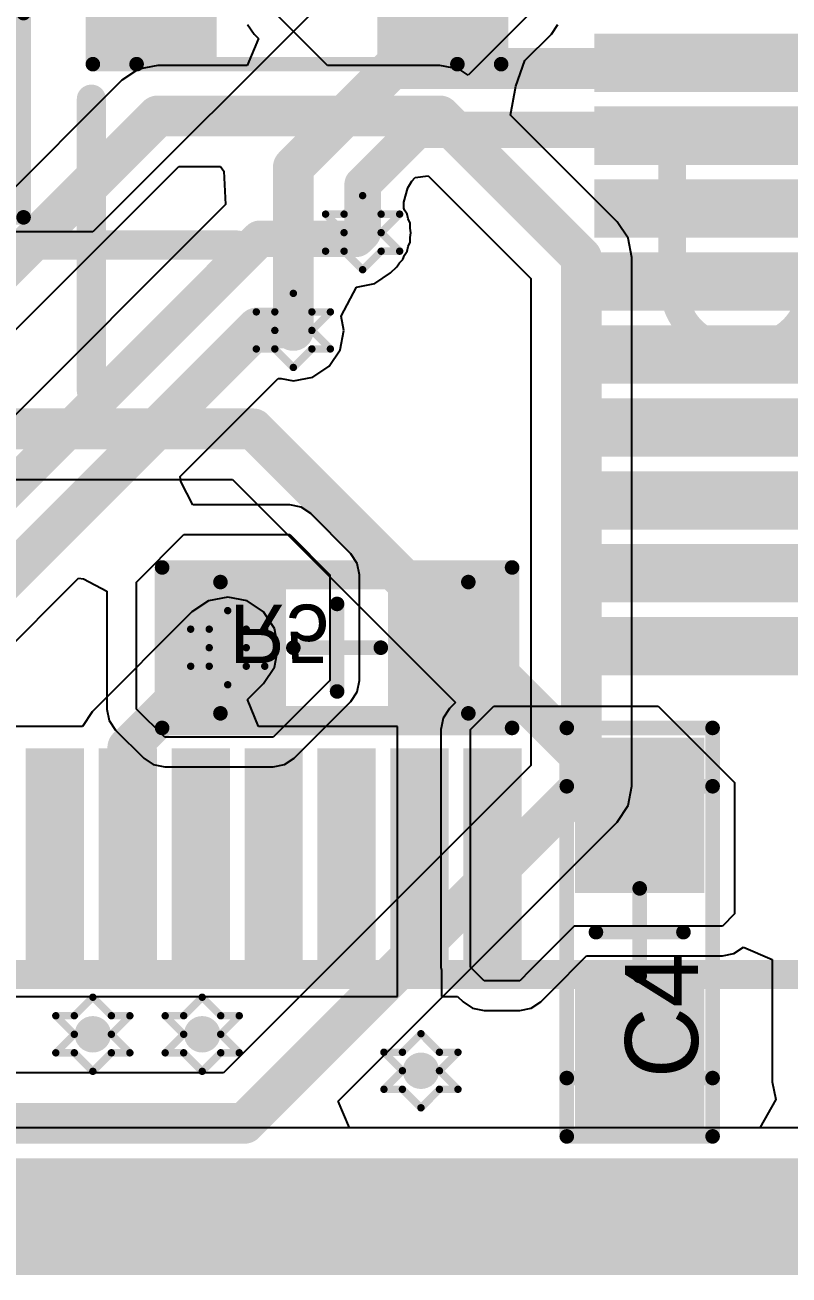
# Model space of a CAD drawing. Header units: millimetres. Extents: x -1.1 to 43.9, y -0.6 to 15.6.
# Drawn here: x 30.03 to 35.27, y -0.4 to 8.17 of the extents above; entities that cross this region are included whole.
import ezdxf

# ---------------------------------------------------------------- set-up
doc = ezdxf.new("R2010")
doc.units = ezdxf.units.MM
for name, color, linetype in [('BottomLayer', 5, 'Continuous'), ('BottomPaste', 16, 'Continuous'), ('BottomSolder', 6, 'Continuous'), ('DrillDrawing', 1, 'Continuous'), ('KeepOutLayer', 6, 'Continuous'), ('Mechanical2', 216, 'Continuous'), ('Mechanical3', 76, 'Continuous'), ('Mechanical4', 56, 'Continuous'), ('Mechanical5', 56, 'Continuous'), ('Mechanical6', 56, 'Continuous'), ('Mechanical7', 56, 'Continuous'), ('TopLayer', 1, 'Continuous'), ('TopPaste', 8, 'Continuous'), ('TopSolder', 216, 'Continuous'), ('ViaHoleLayer', 16, 'Continuous')]:
    doc.layers.add(name, color=color, linetype=linetype)

# ---------------------------------------------------------------- blocks, each defined once
blk = doc.blocks.new('LQFP48_STM_53')
at = {"layer": 'TopLayer'}
for points in [[(3.5, 1.1), (3.5, 1.4), (4.95, 1.4), (4.95, 1.1)], [(3.5, 0.6), (3.5, 0.9), (4.95, 0.9), (4.95, 0.6)], [(3.5, 0.1), (3.5, 0.4), (4.95, 0.4), (4.95, 0.1)], [(3.5, -0.4), (3.5, -0.1), (4.95, -0.1), (4.95, -0.4)], [(3.5, -0.9), (3.5, -0.6), (4.95, -0.6), (4.95, -0.9)], [(3.5, -1.4), (3.5, -1.1), (4.95, -1.1), (4.95, -1.4)], [(3.5, -1.9), (3.5, -1.6), (4.95, -1.6), (4.95, -1.9)], [(3.5, -2.4), (3.5, -2.1), (4.95, -2.1), (4.95, -2.4)], [(3.5, -2.9), (3.5, -2.6), (4.95, -2.6), (4.95, -2.9)], [(-0.4, -3.5), (-0.1, -3.5), (-0.1, -4.95), (-0.4, -4.95)], [(0.1, -3.5), (0.4, -3.5), (0.4, -4.95), (0.1, -4.95)], [(0.6, -3.5), (0.9, -3.5), (0.9, -4.95), (0.6, -4.95)], [(1.1, -3.5), (1.4, -3.5), (1.4, -4.95), (1.1, -4.95)], [(1.6, -3.5), (1.9, -3.5), (1.9, -4.95), (1.6, -4.95)], [(2.1, -3.5), (2.4, -3.5), (2.4, -4.95), (2.1, -4.95)], [(2.6, -3.5), (2.9, -3.5), (2.9, -4.95), (2.6, -4.95)]]:
    blk.add_hatch(color=1, dxfattribs=at).paths.add_polyline_path(points)
at = {"layer": 'TopPaste'}
for points in [[(3.5, 1.1), (3.5, 1.4), (4.95, 1.4), (4.95, 1.1)], [(3.5, 0.6), (3.5, 0.9), (4.95, 0.9), (4.95, 0.6)], [(3.5, 0.1), (3.5, 0.4), (4.95, 0.4), (4.95, 0.1)], [(3.5, -0.4), (3.5, -0.1), (4.95, -0.1), (4.95, -0.4)], [(3.5, -0.9), (3.5, -0.6), (4.95, -0.6), (4.95, -0.9)], [(3.5, -1.4), (3.5, -1.1), (4.95, -1.1), (4.95, -1.4)], [(3.5, -1.9), (3.5, -1.6), (4.95, -1.6), (4.95, -1.9)], [(3.5, -2.4), (3.5, -2.1), (4.95, -2.1), (4.95, -2.4)], [(3.5, -2.9), (3.5, -2.6), (4.95, -2.6), (4.95, -2.9)], [(-0.4, -3.5), (-0.1, -3.5), (-0.1, -4.95), (-0.4, -4.95)], [(0.1, -3.5), (0.4, -3.5), (0.4, -4.95), (0.1, -4.95)], [(0.6, -3.5), (0.9, -3.5), (0.9, -4.95), (0.6, -4.95)], [(1.1, -3.5), (1.4, -3.5), (1.4, -4.95), (1.1, -4.95)], [(1.6, -3.5), (1.9, -3.5), (1.9, -4.95), (1.6, -4.95)], [(2.1, -3.5), (2.4, -3.5), (2.4, -4.95), (2.1, -4.95)], [(2.6, -3.5), (2.9, -3.5), (2.9, -4.95), (2.6, -4.95)]]:
    blk.add_hatch(color=8, dxfattribs=at).paths.add_polyline_path(points)
at = {"layer": 'TopSolder'}
for points in [[(3.45, 1.05), (3.45, 1.45), (5, 1.45), (5, 1.05)], [(3.45, 0.55), (3.45, 0.95), (5, 0.95), (5, 0.55)], [(3.45, 0.05), (3.45, 0.45), (5, 0.45), (5, 0.05)], [(3.45, -0.45), (3.45, -0.05), (5, -0.05), (5, -0.45)], [(3.45, -0.95), (3.45, -0.55), (5, -0.55), (5, -0.95)], [(3.45, -1.45), (3.45, -1.05), (5, -1.05), (5, -1.45)], [(3.45, -1.95), (3.45, -1.55), (5, -1.55), (5, -1.95)], [(3.45, -2.45), (3.45, -2.05), (5, -2.05), (5, -2.45)], [(3.45, -2.95), (3.45, -2.55), (5, -2.55), (5, -2.95)], [(-0.45, -3.45), (-0.05, -3.45), (-0.05, -5), (-0.45, -5)], [(0.05, -3.45), (0.45, -3.45), (0.45, -5), (0.05, -5)], [(0.55, -3.45), (0.95, -3.45), (0.95, -5), (0.55, -5)], [(1.05, -3.45), (1.45, -3.45), (1.45, -5), (1.05, -5)], [(1.55, -3.45), (1.95, -3.45), (1.95, -5), (1.55, -5)], [(2.05, -3.45), (2.45, -3.45), (2.45, -5), (2.05, -5)], [(2.55, -3.45), (2.95, -3.45), (2.95, -5), (2.55, -5)]]:
    blk.add_hatch(color=216, dxfattribs=at).paths.add_polyline_path(points)
at = {"layer": 'Mechanical4', "const_width": 0.2}
for points in [[(0, 0), (0, 1)], [(-1, 0), (1, 0)], [(0, -1), (0, 0)], [(-5, -5), (5, -5)]]:
    blk.add_lwpolyline(points, dxfattribs=at)
at = {"layer": 'Mechanical4', "const_width": 0.1}
for points in [[(-0.05, 1, 1), (0.05, 1, 1)], [(-0.05, 0, 1), (0.05, 0, 1)], [(-0.05, 0, 1), (0.05, 0, 1)], [(0.95, 0, 1), (1.05, 0, 1)], [(-0.05, -1, 1), (0.05, -1, 1)]]:
    blk.add_lwpolyline(points, format="xyb", close=True, dxfattribs=at)
at = {"layer": 'Mechanical6', "const_width": 0.2}
blk.add_lwpolyline([(-5, -5), (5, -5)], dxfattribs=at)
at = {"layer": 'Mechanical6'}
blk.add_text('U2', height=1.524, dxfattribs=at).set_placement((3.7304, -0.7618))
blk = doc.blocks.new('RES_0603_B_70')
at = {"layer": 'BottomLayer'}
for points in [[(-1.1, 0.45), (-0.4, 0.45), (-0.4, -0.45), (-1.1, -0.45)], [(0.4, 0.45), (1.1, 0.45), (1.1, -0.45), (0.4, -0.45)]]:
    blk.add_hatch(color=5, dxfattribs=at).paths.add_polyline_path(points)
at = {"layer": 'BottomPaste'}
for points in [[(-1.1, 0.45), (-0.4, 0.45), (-0.4, -0.45), (-1.1, -0.45)], [(0.4, 0.45), (1.1, 0.45), (1.1, -0.45), (0.4, -0.45)]]:
    blk.add_hatch(color=16, dxfattribs=at).paths.add_polyline_path(points)
at = {"layer": 'BottomSolder'}
for points in [[(-1.15, 0.5), (-0.35, 0.5), (-0.35, -0.5), (-1.15, -0.5)], [(0.35, 0.5), (1.15, 0.5), (1.15, -0.5), (0.35, -0.5)]]:
    blk.add_hatch(color=6, dxfattribs=at).paths.add_polyline_path(points)
at = {"layer": 'Mechanical3', "const_width": 0.1}
for points in [[(-0.8, 0.45), (0.9, 0.45)], [(-0.8, -0.45), (-0.8, 0.45)], [(0.9, -0.45), (0.9, 0.45)], [(-0.8, -0.45), (0.9, -0.45)]]:
    blk.add_lwpolyline(points, dxfattribs=at)
at = {"layer": 'Mechanical3', "const_width": 0.05}
for points in [[(-0.825, 0.45, 1), (-0.775, 0.45, 1)], [(-0.825, 0.45, 1), (-0.775, 0.45, 1)], [(0.875, 0.45, 1), (0.925, 0.45, 1)], [(0.875, 0.45, 1), (0.925, 0.45, 1)], [(-0.825, -0.45, 1), (-0.775, -0.45, 1)], [(-0.825, -0.45, 1), (-0.775, -0.45, 1)], [(0.875, -0.45, 1), (0.925, -0.45, 1)], [(0.875, -0.45, 1), (0.925, -0.45, 1)]]:
    blk.add_lwpolyline(points, format="xyb", close=True, dxfattribs=at)
at = {"layer": 'Mechanical5', "const_width": 0.1}
for points in [[(-1.2, -0.55), (-1.2, 0.55)], [(-1.2, 0.55), (1.2, 0.55)], [(1.2, -0.55), (1.2, 0.55)], [(0, -0.3), (0, 0.3)], [(-0.3, 0), (0.3, 0)], [(-1.2, -0.55), (1.2, -0.55)]]:
    blk.add_lwpolyline(points, dxfattribs=at)
at = {"layer": 'Mechanical5', "const_width": 0.05}
for points in [[(-1.225, 0.55, 1), (-1.175, 0.55, 1)], [(-1.225, 0.55, 1), (-1.175, 0.55, 1)], [(1.175, 0.55, 1), (1.225, 0.55, 1)], [(1.175, 0.55, 1), (1.225, 0.55, 1)], [(-0.025, 0.3, 1), (0.025, 0.3, 1)], [(-0.325, 0, 1), (-0.275, 0, 1)], [(0.275, 0, 1), (0.325, 0, 1)], [(-0.025, -0.3, 1), (0.025, -0.3, 1)], [(-1.225, -0.55, 1), (-1.175, -0.55, 1)], [(-1.225, -0.55, 1), (-1.175, -0.55, 1)], [(1.175, -0.55, 1), (1.225, -0.55, 1)], [(1.175, -0.55, 1), (1.225, -0.55, 1)]]:
    blk.add_lwpolyline(points, format="xyb", close=True, dxfattribs=at)
at = {"layer": 'Mechanical7', "const_width": 0.1}
for points in [[(-1.2, -0.55), (-1.2, 0.55)], [(-1.2, 0.55), (1.2, 0.55)], [(1.2, -0.55), (1.2, 0.55)], [(-1.2, -0.55), (1.2, -0.55)]]:
    blk.add_lwpolyline(points, dxfattribs=at)
at = {"layer": 'Mechanical7', "const_width": 0.05}
for points in [[(-1.225, 0.55, 1), (-1.175, 0.55, 1)], [(-1.225, 0.55, 1), (-1.175, 0.55, 1)], [(1.175, 0.55, 1), (1.225, 0.55, 1)], [(1.175, 0.55, 1), (1.225, 0.55, 1)], [(-1.225, -0.55, 1), (-1.175, -0.55, 1)], [(-1.225, -0.55, 1), (-1.175, -0.55, 1)], [(1.175, -0.55, 1), (1.225, -0.55, 1)], [(1.175, -0.55, 1), (1.225, -0.55, 1)]]:
    blk.add_lwpolyline(points, format="xyb", close=True, dxfattribs=at)
at = {"layer": 'Mechanical7', "text_generation_flag": 2}
blk.add_text('R5', height=0.4, rotation=180, dxfattribs=at).set_placement((-0.7373, 0.2951))
blk = doc.blocks.new('CAP_0805_B_90')
at = {"layer": 'BottomLayer'}
for points in [[(-0.6, 0.65), (-0.6, -0.65), (-1.3, -0.65), (-1.3, 0.65)], [(1.3, 0.65), (1.3, -0.65), (0.6, -0.65), (0.6, 0.65)]]:
    blk.add_hatch(color=5, dxfattribs=at).paths.add_polyline_path(points)
at = {"layer": 'BottomPaste'}
for points in [[(-0.6, 0.65), (-0.6, -0.65), (-1.3, -0.65), (-1.3, 0.65)], [(1.3, 0.65), (1.3, -0.65), (0.6, -0.65), (0.6, 0.65)]]:
    blk.add_hatch(color=16, dxfattribs=at).paths.add_polyline_path(points)
at = {"layer": 'BottomSolder'}
for points in [[(-0.55, 0.7), (-0.55, -0.7), (-1.35, -0.7), (-1.35, 0.7)], [(1.35, 0.7), (1.35, -0.7), (0.55, -0.7), (0.55, 0.7)]]:
    blk.add_hatch(color=6, dxfattribs=at).paths.add_polyline_path(points)
at = {"layer": 'Mechanical3', "const_width": 0.1}
for points in [[(-1.1, 0.7), (-1.1, -0.7)], [(1.1, 0.7), (-1.1, 0.7)], [(1.1, 0.7), (1.1, -0.7)], [(1.1, -0.7), (-1.1, -0.7)]]:
    blk.add_lwpolyline(points, dxfattribs=at)
at = {"layer": 'Mechanical3', "const_width": 0.05}
for points in [[(-1.125, 0.7, 1), (-1.075, 0.7, 1)], [(-1.125, 0.7, 1), (-1.075, 0.7, 1)], [(1.075, 0.7, 1), (1.125, 0.7, 1)], [(1.075, 0.7, 1), (1.125, 0.7, 1)], [(-1.125, -0.7, 1), (-1.075, -0.7, 1)], [(-1.125, -0.7, 1), (-1.075, -0.7, 1)], [(1.075, -0.7, 1), (1.125, -0.7, 1)], [(1.075, -0.7, 1), (1.125, -0.7, 1)]]:
    blk.add_lwpolyline(points, format="xyb", close=True, dxfattribs=at)
at = {"layer": 'Mechanical5', "const_width": 0.1}
for points in [[(1.4, 0.7), (-1.4, 0.7)], [(-1.4, 0.7), (-1.4, -0.7)], [(1.4, 0.7), (1.4, -0.7)], [(0, 0.3), (0, -0.3)], [(0.3, 0), (-0.3, 0)], [(1.4, -0.7), (-1.4, -0.7)]]:
    blk.add_lwpolyline(points, dxfattribs=at)
at = {"layer": 'Mechanical5', "const_width": 0.05}
for points in [[(-1.425, 0.7, 1), (-1.375, 0.7, 1)], [(-1.425, 0.7, 1), (-1.375, 0.7, 1)], [(1.375, 0.7, 1), (1.425, 0.7, 1)], [(1.375, 0.7, 1), (1.425, 0.7, 1)], [(-0.025, 0.3, 1), (0.025, 0.3, 1)], [(-0.325, 0, 1), (-0.275, 0, 1)], [(0.275, 0, 1), (0.325, 0, 1)], [(-0.025, -0.3, 1), (0.025, -0.3, 1)], [(-1.425, -0.7, 1), (-1.375, -0.7, 1)], [(-1.425, -0.7, 1), (-1.375, -0.7, 1)], [(1.375, -0.7, 1), (1.425, -0.7, 1)], [(1.375, -0.7, 1), (1.425, -0.7, 1)]]:
    blk.add_lwpolyline(points, format="xyb", close=True, dxfattribs=at)
at = {"layer": 'Mechanical7', "const_width": 0.1}
for points in [[(1.4, 0.7), (-1.4, 0.7)], [(-1.4, 0.7), (-1.4, -0.7)], [(1.4, 0.7), (1.4, -0.7)], [(1.4, -0.7), (-1.4, -0.7)]]:
    blk.add_lwpolyline(points, dxfattribs=at)
at = {"layer": 'Mechanical7', "const_width": 0.05}
for points in [[(-1.425, 0.7, 1), (-1.375, 0.7, 1)], [(-1.425, 0.7, 1), (-1.375, 0.7, 1)], [(1.375, 0.7, 1), (1.425, 0.7, 1)], [(1.375, 0.7, 1), (1.425, 0.7, 1)], [(-1.425, -0.7, 1), (-1.375, -0.7, 1)], [(-1.425, -0.7, 1), (-1.375, -0.7, 1)], [(1.375, -0.7, 1), (1.425, -0.7, 1)], [(1.375, -0.7, 1), (1.425, -0.7, 1)]]:
    blk.add_lwpolyline(points, format="xyb", close=True, dxfattribs=at)
at = {"layer": 'Mechanical7', "text_generation_flag": 2}
blk.add_text('C7', height=0.7, rotation=180, dxfattribs=at).set_placement((-1.35, 2.575))
blk = doc.blocks.new('CAP_0805_B_91')
at = {"layer": 'BottomLayer'}
for points in [[(-0.6, 0.65), (-0.6, -0.65), (-1.3, -0.65), (-1.3, 0.65)], [(1.3, 0.65), (1.3, -0.65), (0.6, -0.65), (0.6, 0.65)]]:
    blk.add_hatch(color=5, dxfattribs=at).paths.add_polyline_path(points)
at = {"layer": 'BottomPaste'}
for points in [[(-0.6, 0.65), (-0.6, -0.65), (-1.3, -0.65), (-1.3, 0.65)], [(1.3, 0.65), (1.3, -0.65), (0.6, -0.65), (0.6, 0.65)]]:
    blk.add_hatch(color=16, dxfattribs=at).paths.add_polyline_path(points)
at = {"layer": 'BottomSolder'}
for points in [[(-0.55, 0.7), (-0.55, -0.7), (-1.35, -0.7), (-1.35, 0.7)], [(1.35, 0.7), (1.35, -0.7), (0.55, -0.7), (0.55, 0.7)]]:
    blk.add_hatch(color=6, dxfattribs=at).paths.add_polyline_path(points)
at = {"layer": 'Mechanical3', "const_width": 0.1}
for points in [[(-1.1, -0.7), (-1.1, 0.7)], [(-1.1, 0.7), (1.1, 0.7)], [(1.1, -0.7), (1.1, 0.7)], [(-1.1, -0.7), (1.1, -0.7)]]:
    blk.add_lwpolyline(points, dxfattribs=at)
at = {"layer": 'Mechanical3', "const_width": 0.05}
for points in [[(-1.125, 0.7, 1), (-1.075, 0.7, 1)], [(-1.125, 0.7, 1), (-1.075, 0.7, 1)], [(1.075, 0.7, 1), (1.125, 0.7, 1)], [(1.075, 0.7, 1), (1.125, 0.7, 1)], [(-1.125, -0.7, 1), (-1.075, -0.7, 1)], [(-1.125, -0.7, 1), (-1.075, -0.7, 1)], [(1.075, -0.7, 1), (1.125, -0.7, 1)], [(1.075, -0.7, 1), (1.125, -0.7, 1)]]:
    blk.add_lwpolyline(points, format="xyb", close=True, dxfattribs=at)
at = {"layer": 'Mechanical5', "const_width": 0.1}
for points in [[(-1.4, 0.7), (1.4, 0.7)], [(-1.4, -0.7), (-1.4, 0.7)], [(1.4, -0.7), (1.4, 0.7)], [(0, -0.3), (0, 0.3)], [(-0.3, 0), (0.3, 0)], [(-1.4, -0.7), (1.4, -0.7)]]:
    blk.add_lwpolyline(points, dxfattribs=at)
at = {"layer": 'Mechanical5', "const_width": 0.05}
for points in [[(-1.425, 0.7, 1), (-1.375, 0.7, 1)], [(-1.425, 0.7, 1), (-1.375, 0.7, 1)], [(1.375, 0.7, 1), (1.425, 0.7, 1)], [(1.375, 0.7, 1), (1.425, 0.7, 1)], [(-0.025, 0.3, 1), (0.025, 0.3, 1)], [(-0.325, 0, 1), (-0.275, 0, 1)], [(0.275, 0, 1), (0.325, 0, 1)], [(-0.025, -0.3, 1), (0.025, -0.3, 1)], [(-1.425, -0.7, 1), (-1.375, -0.7, 1)], [(-1.425, -0.7, 1), (-1.375, -0.7, 1)], [(1.375, -0.7, 1), (1.425, -0.7, 1)], [(1.375, -0.7, 1), (1.425, -0.7, 1)]]:
    blk.add_lwpolyline(points, format="xyb", close=True, dxfattribs=at)
at = {"layer": 'Mechanical7', "const_width": 0.1}
for points in [[(-1.4, 0.7), (1.4, 0.7)], [(-1.4, -0.7), (-1.4, 0.7)], [(1.4, -0.7), (1.4, 0.7)], [(-1.4, -0.7), (1.4, -0.7)]]:
    blk.add_lwpolyline(points, dxfattribs=at)
at = {"layer": 'Mechanical7', "const_width": 0.05}
for points in [[(-1.425, 0.7, 1), (-1.375, 0.7, 1)], [(-1.425, 0.7, 1), (-1.375, 0.7, 1)], [(1.375, 0.7, 1), (1.425, 0.7, 1)], [(1.375, 0.7, 1), (1.425, 0.7, 1)], [(-1.425, -0.7, 1), (-1.375, -0.7, 1)], [(-1.425, -0.7, 1), (-1.375, -0.7, 1)], [(1.375, -0.7, 1), (1.425, -0.7, 1)], [(1.375, -0.7, 1), (1.425, -0.7, 1)]]:
    blk.add_lwpolyline(points, format="xyb", close=True, dxfattribs=at)
at = {"layer": 'Mechanical7', "text_generation_flag": 2}
blk.add_text('C6', height=0.7, rotation=180, dxfattribs=at).set_placement((-1.25, 0.55))
blk = doc.blocks.new('CAP_0603_93')
at = {"layer": 'TopLayer'}
for points in [[(-0.3175, 0.3937), (-0.3175, -0.3937), (-1.2827, -0.3937), (-1.2827, 0.3937)], [(1.2827, 0.3937), (1.2827, -0.3937), (0.3175, -0.3937), (0.3175, 0.3937)]]:
    blk.add_hatch(color=1, dxfattribs=at).paths.add_polyline_path(points)
at = {"layer": 'TopPaste'}
for points in [[(-0.3175, 0.3937), (-0.3175, -0.3937), (-1.2827, -0.3937), (-1.2827, 0.3937)], [(1.2827, 0.3937), (1.2827, -0.3937), (0.3175, -0.3937), (0.3175, 0.3937)]]:
    blk.add_hatch(color=8, dxfattribs=at).paths.add_polyline_path(points)
at = {"layer": 'TopSolder'}
for points in [[(-0.2675, 0.4437), (-0.2675, -0.4437), (-1.3327, -0.4437), (-1.3327, 0.4437)], [(1.3327, 0.4437), (1.3327, -0.4437), (0.2675, -0.4437), (0.2675, 0.4437)]]:
    blk.add_hatch(color=216, dxfattribs=at).paths.add_polyline_path(points)
at = {"layer": 'Mechanical2', "const_width": 0.1}
for points in [[(-1, 0.5), (-1, -0.5)], [(-1, 0.5), (1, 0.5)], [(1, 0.5), (1, -0.5)], [(-1, -0.5), (1, -0.5)]]:
    blk.add_lwpolyline(points, dxfattribs=at)
at = {"layer": 'Mechanical2', "const_width": 0.05}
for points in [[(-1.025, 0.5, 1), (-0.975, 0.5, 1)], [(-1.025, 0.5, 1), (-0.975, 0.5, 1)], [(0.975, 0.5, 1), (1.025, 0.5, 1)], [(0.975, 0.5, 1), (1.025, 0.5, 1)], [(-1.025, -0.5, 1), (-0.975, -0.5, 1)], [(-1.025, -0.5, 1), (-0.975, -0.5, 1)], [(0.975, -0.5, 1), (1.025, -0.5, 1)], [(0.975, -0.5, 1), (1.025, -0.5, 1)]]:
    blk.add_lwpolyline(points, format="xyb", close=True, dxfattribs=at)
at = {"layer": 'Mechanical4', "const_width": 0.1}
for points in [[(-1.4, 0.5), (1.4, 0.5)], [(-1.4, 0.5), (-1.4, -0.5)], [(1.4, 0.5), (1.4, -0.5)], [(0, 0.3), (0, -0.3)], [(-0.3, 0), (0.3, 0)], [(-1.4, -0.5), (1.4, -0.5)]]:
    blk.add_lwpolyline(points, dxfattribs=at)
at = {"layer": 'Mechanical4', "const_width": 0.05}
for points in [[(-1.425, 0.5, 1), (-1.375, 0.5, 1)], [(-1.425, 0.5, 1), (-1.375, 0.5, 1)], [(1.375, 0.5, 1), (1.425, 0.5, 1)], [(1.375, 0.5, 1), (1.425, 0.5, 1)], [(-0.025, 0.3, 1), (0.025, 0.3, 1)], [(-0.325, 0, 1), (-0.275, 0, 1)], [(0.275, 0, 1), (0.325, 0, 1)], [(-0.025, -0.3, 1), (0.025, -0.3, 1)], [(-1.425, -0.5, 1), (-1.375, -0.5, 1)], [(-1.425, -0.5, 1), (-1.375, -0.5, 1)], [(1.375, -0.5, 1), (1.425, -0.5, 1)], [(1.375, -0.5, 1), (1.425, -0.5, 1)]]:
    blk.add_lwpolyline(points, format="xyb", close=True, dxfattribs=at)
at = {"layer": 'Mechanical6', "const_width": 0.1}
for points in [[(-1.4, 0.5), (1.4, 0.5)], [(-1.4, 0.5), (-1.4, -0.5)], [(1.4, 0.5), (1.4, -0.5)], [(-1.4, -0.5), (1.4, -0.5)]]:
    blk.add_lwpolyline(points, dxfattribs=at)
at = {"layer": 'Mechanical6', "const_width": 0.05}
for points in [[(-1.425, 0.5, 1), (-1.375, 0.5, 1)], [(-1.425, 0.5, 1), (-1.375, 0.5, 1)], [(1.375, 0.5, 1), (1.425, 0.5, 1)], [(1.375, 0.5, 1), (1.425, 0.5, 1)], [(-1.425, -0.5, 1), (-1.375, -0.5, 1)], [(-1.425, -0.5, 1), (-1.375, -0.5, 1)], [(1.375, -0.5, 1), (1.425, -0.5, 1)], [(1.375, -0.5, 1), (1.425, -0.5, 1)]]:
    blk.add_lwpolyline(points, format="xyb", close=True, dxfattribs=at)
at = {"layer": 'Mechanical6'}
blk.add_text('C4', height=0.5, dxfattribs=at).set_placement((-1, -0.4))

msp = doc.modelspace()

# ---------------------------------------------------------------- hatches: boundary and pattern name
at = {"layer": 'BottomLayer'}
h = msp.add_hatch(color=5, dxfattribs=at)
edge = h.paths.add_edge_path()
edge.add_arc((32.35, 6.745), 0.125, 0, 360)
h = msp.add_hatch(color=5, dxfattribs=at)
edge = h.paths.add_edge_path()
edge.add_arc((31.875, 6.075), 0.125, 0, 360)
h = msp.add_hatch(color=5, dxfattribs=at)
edge = h.paths.add_edge_path()
edge.add_arc((31.425, 3.9), 0.125, 0, 360)
h = msp.add_hatch(color=5, dxfattribs=at)
edge = h.paths.add_edge_path()
edge.add_arc((30.5, 1.25), 0.125, 0, 360)
h = msp.add_hatch(color=5, dxfattribs=at)
edge = h.paths.add_edge_path()
edge.add_arc((31.25, 1.25), 0.125, 0, 360)
h = msp.add_hatch(color=5, dxfattribs=at)
edge = h.paths.add_edge_path()
edge.add_arc((32.75, 1), 0.125, 0, 360)
at = {"layer": 'TopLayer'}
h = msp.add_hatch(color=1, dxfattribs=at)
edge = h.paths.add_edge_path()
edge.add_arc((32.35, 6.745), 0.125, 0, 360)
h = msp.add_hatch(color=1, dxfattribs=at)
edge = h.paths.add_edge_path()
edge.add_arc((31.875, 6.075), 0.125, 0, 360)
h = msp.add_hatch(color=1, dxfattribs=at)
edge = h.paths.add_edge_path()
edge.add_arc((31.425, 3.9), 0.125, 0, 360)
h = msp.add_hatch(color=1, dxfattribs=at)
edge = h.paths.add_edge_path()
edge.add_arc((30.5, 1.25), 0.125, 0, 360)
h = msp.add_hatch(color=1, dxfattribs=at)
edge = h.paths.add_edge_path()
edge.add_arc((31.25, 1.25), 0.125, 0, 360)
h = msp.add_hatch(color=1, dxfattribs=at)
edge = h.paths.add_edge_path()
edge.add_arc((32.75, 1), 0.125, 0, 360)
at = {"layer": 'ViaHoleLayer'}
h = msp.add_hatch(color=16, dxfattribs=at)
edge = h.paths.add_edge_path()
edge.add_arc((32.35, 6.745), 0.075, 0, 360)
h = msp.add_hatch(color=16, dxfattribs=at)
edge = h.paths.add_edge_path()
edge.add_arc((31.875, 6.075), 0.075, 0, 360)
h = msp.add_hatch(color=16, dxfattribs=at)
edge = h.paths.add_edge_path()
edge.add_arc((31.425, 3.9), 0.075, 0, 360)
h = msp.add_hatch(color=16, dxfattribs=at)
edge = h.paths.add_edge_path()
edge.add_arc((30.5, 1.25), 0.075, 0, 360)
h = msp.add_hatch(color=16, dxfattribs=at)
edge = h.paths.add_edge_path()
edge.add_arc((31.25, 1.25), 0.075, 0, 360)
h = msp.add_hatch(color=16, dxfattribs=at)
edge = h.paths.add_edge_path()
edge.add_arc((32.75, 1), 0.075, 0, 360)

# ---------------------------------------------------------------- linework, layer by layer
at = {"layer": 'BottomLayer'}
for p, q in [((32.1083, 7.8917), (31.75, 8.25)), ((33.5, 8.25), (33.0742, 7.8242)), ((31.5616, 8.172), (31.6058, 8.1058)), ((33.6442, 8.1058), (33.6884, 8.172)), ((31.6352, 8.0764), (31.5586, 7.8917)), ((31.6058, 8.1058), (31.6352, 8.0764)), ((33.4625, 7.9241), (33.6442, 8.1058)), ((30.945, 7.8917), (30.8123, 7.8653)), ((31.5586, 7.8917), (30.945, 7.8917)), ((32.88, 7.8917), (32.1083, 7.8917)), ((33.0127, 7.8653), (32.88, 7.8917)), ((33.4, 7.75), (33.4625, 7.9241)), ((30.8123, 7.8653), (30.6999, 7.7901)), ((33.0742, 7.8242), (33.0127, 7.8653)), ((30.6999, 7.7901), (29.4386, 6.5288)), ((33.3652, 7.55), (33.4, 7.75)), ((33.4, 7.75), (33.4, 7.75)), ((34.0951, 6.8201), (33.3652, 7.55)), ((29.9288, 6.0386), (31.0886, 7.1983)), ((31.0886, 7.1983), (31.3756, 7.1983)), ((31.3756, 7.1983), (31.3975, 7.1662)), ((31.3975, 7.1662), (31.4095, 6.9373)), ((32.6881, 7.0985), (32.71, 7.1237)), ((32.71, 7.1237), (32.7996, 7.1351)), ((32.7996, 7.1351), (33.5033, 6.4314)), ((32.6325, 6.9535), (32.6607, 7.0518)), ((32.6607, 7.0518), (32.6881, 7.0985)), ((32.6325, 6.9123), (32.6325, 6.9535)), ((31.4095, 6.9373), (27.4536, 2.9814)), ((32.638, 6.8989), (32.6325, 6.9123)), ((32.6561, 6.8718), (32.638, 6.8989)), ((32.6625, 6.8398), (32.6561, 6.8718)), ((32.675, 6.8097), (32.6625, 6.8398)), ((32.675, 6.777), (32.675, 6.8097)), ((32.6814, 6.745), (32.675, 6.777)), ((34.1703, 6.7077), (34.0951, 6.8201)), ((32.675, 6.713), (32.6814, 6.745)), ((32.675, 6.6804), (32.675, 6.713)), ((34.1967, 6.575), (34.1703, 6.7077)), ((32.638, 6.5911), (32.6561, 6.6182)), ((32.6561, 6.6182), (32.6625, 6.6502)), ((32.6625, 6.6502), (32.675, 6.6804)), ((32.5843, 6.5107), (32.6024, 6.5378)), ((32.6024, 6.5378), (32.6255, 6.5609)), ((32.6255, 6.5609), (32.638, 6.5911)), ((34.1967, 2.95), (34.1967, 6.575)), ((32.4348, 6.3969), (32.5423, 6.4687)), ((32.5423, 6.4687), (32.5843, 6.5107)), ((33.5033, 6.4314), (33.5033, 3.0936)), ((32.2024, 6.1717), (32.3076, 6.371)), ((32.3076, 6.371), (32.308, 6.3717)), ((32.308, 6.3717), (32.4348, 6.3969)), ((32.2217, 6.075), (32.2024, 6.1717)), ((32.1953, 5.9423), (32.2217, 6.075)), ((32.1201, 5.8299), (32.1953, 5.9423)), ((32.0077, 5.7547), (32.1201, 5.8299)), ((31.0978, 5.0727), (31.77, 5.745)), ((31.77, 5.745), (31.7914, 5.745)), ((31.7914, 5.745), (31.875, 5.7283)), ((31.875, 5.7283), (32.0077, 5.7547)), ((31.1026, 5.0384), (31.0978, 5.0727)), ((31.1868, 4.8789), (31.1026, 5.0384)), ((31.85, 4.8789), (31.1868, 4.8789)), ((31.928, 4.8634), (31.85, 4.8789)), ((31.9942, 4.8192), (31.928, 4.8634)), ((32.2692, 4.5442), (31.9942, 4.8192)), ((30.8, 4.35), (31.125, 4.675)), ((31.125, 4.675), (31.85, 4.675)), ((31.85, 4.675), (32.125, 4.4)), ((32.3134, 4.478), (32.2692, 4.5442)), ((32.3289, 4.4), (32.3134, 4.478)), ((28.0099, 1.9849), (30.4023, 4.3772)), ((30.4023, 4.3772), (30.4366, 4.3724)), ((30.4366, 4.3724), (30.5961, 4.2882)), ((32.125, 4.4), (32.125, 3.675)), ((32.3289, 3.675), (32.3289, 4.4)), ((30.5961, 4.2882), (30.5961, 3.4798)), ((30.8, 3.4797), (30.8, 4.35)), ((32.125, 3.675), (31.737, 3.287)), ((32.3134, 3.597), (32.3289, 3.675)), ((31.8812, 3.1428), (32.2692, 3.5308)), ((32.2692, 3.5308), (32.3134, 3.597)), ((30.5961, 3.4798), (30.5961, 3.4797)), ((30.5961, 3.4797), (30.6116, 3.4017)), ((30.9928, 3.287), (30.8, 3.4797)), ((30.6116, 3.4017), (30.6558, 3.3356)), ((30.6558, 3.3356), (30.6558, 3.3355)), ((30.6558, 3.3355), (30.8486, 3.1428)), ((31.737, 3.287), (30.9928, 3.287)), ((30.8486, 3.1428), (30.8486, 3.1428)), ((30.8486, 3.1428), (30.9147, 3.0986)), ((30.9147, 3.0986), (30.9928, 3.0831)), ((33.5033, 3.0936), (31.3964, 0.9867)), ((31.737, 3.0831), (31.815, 3.0986)), ((31.815, 3.0986), (31.8812, 3.1428)), ((31.8812, 3.1428), (31.8812, 3.1428)), ((30.9928, 3.0831), (31.737, 3.0831)), ((34.1703, 2.8173), (34.1967, 2.95)), ((34.0951, 2.7049), (34.1703, 2.8173)), ((32.1829, 0.7926), (34.0951, 2.7049)), ((31.3964, 0.9867), (28.2731, 0.9867)), ((32.2594, 0.6079), (32.1829, 0.7926)), ((42.6079, 0.6079), (32.2594, 0.6079))]:
    msp.add_line(p, q, dxfattribs=at)
for points, const_width in [([(29.6837, 6.2837), (30.945, 7.545)], 0.28), ([(30.945, 7.545), (32.88, 7.545)], 0.28), ([(32.88, 7.545), (33.85, 6.575)], 0.28), ([(32.308, 6.703), (32.35, 6.745)], 0.25), ([(27.5908, 2.65), (31.6438, 6.703)], 0.25), ([(31.6438, 6.703), (32.308, 6.703)], 0.25), ([(33.85, 2.95), (33.85, 6.575)], 0.28), ([(27.7648, 2.23), (31.6264, 6.0916)], 0.28), ([(31.6264, 6.0916), (31.8584, 6.0916)], 0.28), ([(31.8584, 6.0916), (31.875, 6.075)], 0.28), ([(31.54, 0.64), (33.85, 2.95)], 0.28), ([(17.36, 0.64), (31.54, 0.64)], 0.28)]:
    msp.add_lwpolyline(points, dxfattribs=dict(at, const_width=const_width))
for points, const_width in [([(30.875, 7.545, 1), (31.015, 7.545, 1)], 0.14), ([(30.875, 7.545, 1), (31.015, 7.545, 1)], 0.14), ([(32.81, 7.545, 1), (32.95, 7.545, 1)], 0.14), ([(32.81, 7.545, 1), (32.95, 7.545, 1)], 0.14), ([(32.2875, 6.745, 1), (32.4125, 6.745, 1)], 0.125), ([(31.5813, 6.703, 1), (31.7063, 6.703, 1)], 0.125), ([(31.5813, 6.703, 1), (31.7063, 6.703, 1)], 0.125), ([(32.2455, 6.703, 1), (32.3705, 6.703, 1)], 0.125), ([(32.2455, 6.703, 1), (32.3705, 6.703, 1)], 0.125), ([(33.78, 6.575, 1), (33.92, 6.575, 1)], 0.14), ([(33.78, 6.575, 1), (33.92, 6.575, 1)], 0.14), ([(31.5564, 6.0916, 1), (31.6964, 6.0916, 1)], 0.14), ([(31.5564, 6.0916, 1), (31.6964, 6.0916, 1)], 0.14), ([(31.7884, 6.0916, 1), (31.9284, 6.0916, 1)], 0.14), ([(31.7884, 6.0916, 1), (31.9284, 6.0916, 1)], 0.14), ([(31.805, 6.075, 1), (31.945, 6.075, 1)], 0.14), ([(33.78, 2.95, 1), (33.92, 2.95, 1)], 0.14), ([(33.78, 2.95, 1), (33.92, 2.95, 1)], 0.14), ([(31.47, 0.64, 1), (31.61, 0.64, 1)], 0.14), ([(31.47, 0.64, 1), (31.61, 0.64, 1)], 0.14)]:
    msp.add_lwpolyline(points, format="xyb", close=True, dxfattribs=dict(at, const_width=const_width))
at = {"layer": 'DrillDrawing'}
for points, const_width in [([(32.223, 6.872), (32.35, 6.999)], 0.0508), ([(32.35, 6.999), (32.477, 6.872)], 0.0508), ([(32.096, 6.872), (32.223, 6.745)], 0.0508), ([(32.096, 6.872), (32.223, 6.872)], 0.0508), ([(32.477, 6.872), (32.604, 6.872)], 0.0508), ([(32.477, 6.745), (32.604, 6.872)], 0.0508), ([(32.096, 6.618), (32.223, 6.745)], 0.0508), ([(32.477, 6.745), (32.604, 6.618)], 0.0508), ([(32.096, 6.618), (32.223, 6.618)], 0.0508), ([(32.223, 6.618), (32.35, 6.491)], 0.0508), ([(32.35, 6.491), (32.477, 6.618)], 0.0508), ([(32.477, 6.618), (32.604, 6.618)], 0.0508), ([(31.748, 6.202), (31.875, 6.329)], 0.0508), ([(31.875, 6.329), (32.002, 6.202)], 0.0508), ([(31.621, 6.202), (31.748, 6.075)], 0.0508), ([(31.621, 6.202), (31.748, 6.202)], 0.0508), ([(32.002, 6.202), (32.129, 6.202)], 0.0508), ([(32.002, 6.075), (32.129, 6.202)], 0.0508), ([(31.621, 5.948), (31.748, 6.075)], 0.0508), ([(32.002, 6.075), (32.129, 5.948)], 0.0508), ([(31.621, 5.948), (31.748, 5.948)], 0.0508), ([(31.748, 5.948), (31.875, 5.821)], 0.0508), ([(31.875, 5.821), (32.002, 5.948)], 0.0508), ([(32.002, 5.948), (32.129, 5.948)], 0.0508), ([(31.298, 4.027), (31.425, 4.154)], 0.0508), ([(31.425, 4.154), (31.552, 4.027)], 0.0508), ([(31.171, 4.027), (31.298, 3.9)], 0.0508), ([(31.171, 4.027), (31.298, 4.027)], 0.0508), ([(31.552, 4.027), (31.679, 4.027)], 0.0508), ([(31.552, 3.9), (31.679, 4.027)], 0.0508), ([(31.171, 3.773), (31.298, 3.9)], 0.0508), ([(31.552, 3.9), (31.679, 3.773)], 0.0508), ([(31.171, 3.773), (31.298, 3.773)], 0.0508), ([(31.298, 3.773), (31.425, 3.646)], 0.0508), ([(31.425, 3.646), (31.552, 3.773)], 0.0508), ([(31.552, 3.773), (31.679, 3.773)], 0.0508), ([(30.373, 1.377), (30.5, 1.504)], 0.0508), ([(30.5, 1.504), (30.627, 1.377)], 0.0508), ([(31.123, 1.377), (31.25, 1.504)], 0.0508), ([(31.25, 1.504), (31.377, 1.377)], 0.0508), ([(30.246, 1.377), (30.373, 1.25)], 0.0508), ([(30.246, 1.377), (30.373, 1.377)], 0.0508), ([(30.627, 1.377), (30.754, 1.377)], 0.0508), ([(30.627, 1.25), (30.754, 1.377)], 0.0508), ([(30.996, 1.377), (31.123, 1.25)], 0.0508), ([(30.996, 1.377), (31.123, 1.377)], 0.0508), ([(31.377, 1.377), (31.504, 1.377)], 0.0508), ([(31.377, 1.25), (31.504, 1.377)], 0.0508), ([(30.246, 1.123), (30.373, 1.25)], 0.0508), ([(30.627, 1.25), (30.754, 1.123)], 0.0508), ([(30.996, 1.123), (31.123, 1.25)], 0.0508), ([(31.377, 1.25), (31.504, 1.123)], 0.0508), ([(32.623, 1.127), (32.75, 1.254)], 0.0508), ([(32.75, 1.254), (32.877, 1.127)], 0.0508), ([(30.246, 1.123), (30.373, 1.123)], 0.0508), ([(30.373, 1.123), (30.5, 0.996)], 0.0508), ([(30.5, 0.996), (30.627, 1.123)], 0.0508), ([(30.627, 1.123), (30.754, 1.123)], 0.0508), ([(30.996, 1.123), (31.123, 1.123)], 0.0508), ([(31.123, 1.123), (31.25, 0.996)], 0.0508), ([(31.25, 0.996), (31.377, 1.123)], 0.0508), ([(31.377, 1.123), (31.504, 1.123)], 0.0508), ([(32.496, 1.127), (32.623, 1)], 0.0508), ([(32.496, 1.127), (32.623, 1.127)], 0.0508), ([(32.877, 1.127), (33.004, 1.127)], 0.0508), ([(32.877, 1), (33.004, 1.127)], 0.0508), ([(32.496, 0.873), (32.623, 1)], 0.0508), ([(32.877, 1), (33.004, 0.873)], 0.0508), ([(32.496, 0.873), (32.623, 0.873)], 0.0508), ([(32.623, 0.873), (32.75, 0.746)], 0.0508), ([(32.75, 0.746), (32.877, 0.873)], 0.0508), ([(32.877, 0.873), (33.004, 0.873)], 0.0508), ([(0, 0), (43.47, 0)], 0.2)]:
    msp.add_lwpolyline(points, dxfattribs=dict(at, const_width=const_width))
at = {"layer": 'DrillDrawing', "const_width": 0.0254}
for points in [[(32.3373, 6.999, 1), (32.3627, 6.999, 1)], [(32.3373, 6.999, 1), (32.3627, 6.999, 1)], [(32.0833, 6.872, 1), (32.1087, 6.872, 1)], [(32.0833, 6.872, 1), (32.1087, 6.872, 1)], [(32.2103, 6.872, 1), (32.2357, 6.872, 1)], [(32.2103, 6.872, 1), (32.2357, 6.872, 1)], [(32.4643, 6.872, 1), (32.4897, 6.872, 1)], [(32.4643, 6.872, 1), (32.4897, 6.872, 1)], [(32.5913, 6.872, 1), (32.6167, 6.872, 1)], [(32.5913, 6.872, 1), (32.6167, 6.872, 1)], [(32.2103, 6.745, 1), (32.2357, 6.745, 1)], [(32.2103, 6.745, 1), (32.2357, 6.745, 1)], [(32.4643, 6.745, 1), (32.4897, 6.745, 1)], [(32.4643, 6.745, 1), (32.4897, 6.745, 1)], [(32.0833, 6.618, 1), (32.1087, 6.618, 1)], [(32.0833, 6.618, 1), (32.1087, 6.618, 1)], [(32.2103, 6.618, 1), (32.2357, 6.618, 1)], [(32.2103, 6.618, 1), (32.2357, 6.618, 1)], [(32.4643, 6.618, 1), (32.4897, 6.618, 1)], [(32.4643, 6.618, 1), (32.4897, 6.618, 1)], [(32.5913, 6.618, 1), (32.6167, 6.618, 1)], [(32.5913, 6.618, 1), (32.6167, 6.618, 1)], [(32.3373, 6.491, 1), (32.3627, 6.491, 1)], [(32.3373, 6.491, 1), (32.3627, 6.491, 1)], [(31.8623, 6.329, 1), (31.8877, 6.329, 1)], [(31.8623, 6.329, 1), (31.8877, 6.329, 1)], [(31.6083, 6.202, 1), (31.6337, 6.202, 1)], [(31.6083, 6.202, 1), (31.6337, 6.202, 1)], [(31.7353, 6.202, 1), (31.7607, 6.202, 1)], [(31.7353, 6.202, 1), (31.7607, 6.202, 1)], [(31.9893, 6.202, 1), (32.0147, 6.202, 1)], [(31.9893, 6.202, 1), (32.0147, 6.202, 1)], [(32.1163, 6.202, 1), (32.1417, 6.202, 1)], [(32.1163, 6.202, 1), (32.1417, 6.202, 1)], [(31.7353, 6.075, 1), (31.7607, 6.075, 1)], [(31.7353, 6.075, 1), (31.7607, 6.075, 1)], [(31.9893, 6.075, 1), (32.0147, 6.075, 1)], [(31.9893, 6.075, 1), (32.0147, 6.075, 1)], [(31.6083, 5.948, 1), (31.6337, 5.948, 1)], [(31.6083, 5.948, 1), (31.6337, 5.948, 1)], [(31.7353, 5.948, 1), (31.7607, 5.948, 1)], [(31.7353, 5.948, 1), (31.7607, 5.948, 1)], [(31.9893, 5.948, 1), (32.0147, 5.948, 1)], [(31.9893, 5.948, 1), (32.0147, 5.948, 1)], [(32.1163, 5.948, 1), (32.1417, 5.948, 1)], [(32.1163, 5.948, 1), (32.1417, 5.948, 1)], [(31.8623, 5.821, 1), (31.8877, 5.821, 1)], [(31.8623, 5.821, 1), (31.8877, 5.821, 1)], [(31.4123, 4.154, 1), (31.4377, 4.154, 1)], [(31.4123, 4.154, 1), (31.4377, 4.154, 1)], [(31.1583, 4.027, 1), (31.1837, 4.027, 1)], [(31.1583, 4.027, 1), (31.1837, 4.027, 1)], [(31.2853, 4.027, 1), (31.3107, 4.027, 1)], [(31.2853, 4.027, 1), (31.3107, 4.027, 1)], [(31.5393, 4.027, 1), (31.5647, 4.027, 1)], [(31.5393, 4.027, 1), (31.5647, 4.027, 1)], [(31.6663, 4.027, 1), (31.6917, 4.027, 1)], [(31.6663, 4.027, 1), (31.6917, 4.027, 1)], [(31.2853, 3.9, 1), (31.3107, 3.9, 1)], [(31.2853, 3.9, 1), (31.3107, 3.9, 1)], [(31.5393, 3.9, 1), (31.5647, 3.9, 1)], [(31.5393, 3.9, 1), (31.5647, 3.9, 1)], [(31.1583, 3.773, 1), (31.1837, 3.773, 1)], [(31.1583, 3.773, 1), (31.1837, 3.773, 1)], [(31.2853, 3.773, 1), (31.3107, 3.773, 1)], [(31.2853, 3.773, 1), (31.3107, 3.773, 1)], [(31.5393, 3.773, 1), (31.5647, 3.773, 1)], [(31.5393, 3.773, 1), (31.5647, 3.773, 1)], [(31.6663, 3.773, 1), (31.6917, 3.773, 1)], [(31.6663, 3.773, 1), (31.6917, 3.773, 1)], [(31.4123, 3.646, 1), (31.4377, 3.646, 1)], [(31.4123, 3.646, 1), (31.4377, 3.646, 1)], [(30.4873, 1.504, 1), (30.5127, 1.504, 1)], [(30.4873, 1.504, 1), (30.5127, 1.504, 1)], [(31.2373, 1.504, 1), (31.2627, 1.504, 1)], [(31.2373, 1.504, 1), (31.2627, 1.504, 1)], [(30.2333, 1.377, 1), (30.2587, 1.377, 1)], [(30.2333, 1.377, 1), (30.2587, 1.377, 1)], [(30.3603, 1.377, 1), (30.3857, 1.377, 1)], [(30.3603, 1.377, 1), (30.3857, 1.377, 1)], [(30.6143, 1.377, 1), (30.6397, 1.377, 1)], [(30.6143, 1.377, 1), (30.6397, 1.377, 1)], [(30.7413, 1.377, 1), (30.7667, 1.377, 1)], [(30.7413, 1.377, 1), (30.7667, 1.377, 1)], [(30.9833, 1.377, 1), (31.0087, 1.377, 1)], [(30.9833, 1.377, 1), (31.0087, 1.377, 1)], [(31.1103, 1.377, 1), (31.1357, 1.377, 1)], [(31.1103, 1.377, 1), (31.1357, 1.377, 1)], [(31.3643, 1.377, 1), (31.3897, 1.377, 1)], [(31.3643, 1.377, 1), (31.3897, 1.377, 1)], [(31.4913, 1.377, 1), (31.5167, 1.377, 1)], [(31.4913, 1.377, 1), (31.5167, 1.377, 1)], [(30.3603, 1.25, 1), (30.3857, 1.25, 1)], [(30.3603, 1.25, 1), (30.3857, 1.25, 1)], [(30.6143, 1.25, 1), (30.6397, 1.25, 1)], [(30.6143, 1.25, 1), (30.6397, 1.25, 1)], [(31.1103, 1.25, 1), (31.1357, 1.25, 1)], [(31.1103, 1.25, 1), (31.1357, 1.25, 1)], [(31.3643, 1.25, 1), (31.3897, 1.25, 1)], [(31.3643, 1.25, 1), (31.3897, 1.25, 1)], [(32.7373, 1.254, 1), (32.7627, 1.254, 1)], [(32.7373, 1.254, 1), (32.7627, 1.254, 1)], [(30.2333, 1.123, 1), (30.2587, 1.123, 1)], [(30.2333, 1.123, 1), (30.2587, 1.123, 1)], [(30.3603, 1.123, 1), (30.3857, 1.123, 1)], [(30.3603, 1.123, 1), (30.3857, 1.123, 1)], [(30.6143, 1.123, 1), (30.6397, 1.123, 1)], [(30.6143, 1.123, 1), (30.6397, 1.123, 1)], [(30.7413, 1.123, 1), (30.7667, 1.123, 1)], [(30.7413, 1.123, 1), (30.7667, 1.123, 1)], [(30.9833, 1.123, 1), (31.0087, 1.123, 1)], [(30.9833, 1.123, 1), (31.0087, 1.123, 1)], [(31.1103, 1.123, 1), (31.1357, 1.123, 1)], [(31.1103, 1.123, 1), (31.1357, 1.123, 1)], [(31.3643, 1.123, 1), (31.3897, 1.123, 1)], [(31.3643, 1.123, 1), (31.3897, 1.123, 1)], [(31.4913, 1.123, 1), (31.5167, 1.123, 1)], [(31.4913, 1.123, 1), (31.5167, 1.123, 1)], [(32.4833, 1.127, 1), (32.5087, 1.127, 1)], [(32.4833, 1.127, 1), (32.5087, 1.127, 1)], [(32.6103, 1.127, 1), (32.6357, 1.127, 1)], [(32.6103, 1.127, 1), (32.6357, 1.127, 1)], [(32.8643, 1.127, 1), (32.8897, 1.127, 1)], [(32.8643, 1.127, 1), (32.8897, 1.127, 1)], [(32.9913, 1.127, 1), (33.0167, 1.127, 1)], [(32.9913, 1.127, 1), (33.0167, 1.127, 1)], [(30.4873, 0.996, 1), (30.5127, 0.996, 1)], [(30.4873, 0.996, 1), (30.5127, 0.996, 1)], [(31.2373, 0.996, 1), (31.2627, 0.996, 1)], [(31.2373, 0.996, 1), (31.2627, 0.996, 1)], [(32.6103, 1, 1), (32.6357, 1, 1)], [(32.6103, 1, 1), (32.6357, 1, 1)], [(32.8643, 1, 1), (32.8897, 1, 1)], [(32.8643, 1, 1), (32.8897, 1, 1)], [(32.4833, 0.873, 1), (32.5087, 0.873, 1)], [(32.4833, 0.873, 1), (32.5087, 0.873, 1)], [(32.6103, 0.873, 1), (32.6357, 0.873, 1)], [(32.6103, 0.873, 1), (32.6357, 0.873, 1)], [(32.8643, 0.873, 1), (32.8897, 0.873, 1)], [(32.8643, 0.873, 1), (32.8897, 0.873, 1)], [(32.9913, 0.873, 1), (33.0167, 0.873, 1)], [(32.9913, 0.873, 1), (33.0167, 0.873, 1)], [(32.7373, 0.746, 1), (32.7627, 0.746, 1)], [(32.7373, 0.746, 1), (32.7627, 0.746, 1)]]:
    msp.add_lwpolyline(points, format="xyb", close=True, dxfattribs=at)
at = {"layer": 'KeepOutLayer', "const_width": 0.4}
for points in [[(0.2, 0.2), (43.27, 0.2)], [(0, -0.2), (43.47, -0.2)]]:
    msp.add_lwpolyline(points, dxfattribs=at)
at = {"layer": 'TopLayer'}
for p, q in [((32.25, 8.5), (30.5, 6.75)), ((30.5, 6.75), (28.8922, 6.75)), ((27.9482, 5.0533), (31.4566, 5.0533)), ((31.4566, 5.0533), (32.9858, 3.5242)), ((31.2923, 4.2203), (31.1799, 4.1451)), ((31.425, 4.2467), (31.2923, 4.2203)), ((31.5577, 4.2203), (31.425, 4.2467)), ((31.6701, 4.1451), (31.5577, 4.2203)), ((31.1799, 4.1451), (30.4949, 3.4601)), ((31.7453, 4.0327), (31.6701, 4.1451)), ((31.7717, 3.9), (31.7453, 4.0327)), ((31.7453, 3.7673), (31.7717, 3.9)), ((31.6701, 3.6549), (31.7453, 3.7673)), ((31.56, 3.5448), (31.6701, 3.6549)), ((31.6366, 3.36), (31.56, 3.5448)), ((32.9858, 3.5242), (32.9458, 3.4842)), ((30.4949, 3.4601), (30.428, 3.36)), ((32.9458, 3.4842), (32.9016, 3.418)), ((33.09, 3.34), (33.25, 3.5)), ((33.25, 3.5), (34.3765, 3.5)), ((34.3765, 3.5), (34.9, 2.9765)), ((30.428, 3.36), (27.39, 3.36)), ((32.59, 3.36), (31.6366, 3.36)), ((32.59, 1.51), (32.59, 3.36)), ((32.89, 3.3597), (32.8861, 3.34)), ((32.8901, 3.36), (32.89, 3.36)), ((32.89, 3.36), (32.89, 3.3597)), ((32.9016, 3.418), (32.8901, 3.36)), ((32.8861, 3.34), (32.8861, 1.71)), ((33.09, 1.71), (33.09, 3.34)), ((34.9, 2.9765), (34.9, 2.075)), ((34.9, 2.075), (34.817, 1.992)), ((33.8018, 1.992), (33.5, 1.6902)), ((34.817, 1.992), (33.8018, 1.992)), ((34.817, 1.7881), (34.895, 1.8036)), ((34.895, 1.8036), (34.9612, 1.8478)), ((34.9612, 1.8478), (34.9612, 1.8478)), ((34.9612, 1.8478), (35.1589, 1.7627)), ((33.6442, 1.546), (33.8863, 1.7881)), ((33.8863, 1.7881), (34.817, 1.7881)), ((35.1589, 1.7627), (35.1589, 0.925)), ((32.8861, 1.71), (32.8861, 1.71)), ((32.8861, 1.71), (32.89, 1.6903)), ((32.89, 1.6903), (32.89, 1.51)), ((33.1827, 1.6173), (33.09, 1.71)), ((33.5, 1.6902), (33.4272, 1.6173)), ((33.4272, 1.6173), (33.1827, 1.6173)), ((33.5714, 1.4731), (33.6442, 1.546)), ((29.0767, 1.51), (32.59, 1.51)), ((32.89, 1.51), (33.0016, 1.51)), ((33.0016, 1.51), (33.0385, 1.4732)), ((33.0385, 1.4732), (33.1046, 1.4289)), ((33.5052, 1.4289), (33.5714, 1.4731)), ((33.1046, 1.4289), (33.1827, 1.4134)), ((33.1827, 1.4134), (33.4272, 1.4134)), ((33.4272, 1.4134), (33.5052, 1.4289)), ((35.1589, 0.925), (35.183, 0.804)), ((35.183, 0.804), (35.0735, 0.6079)), ((35.0735, 0.6079), (29.0344, 0.6079))]:
    msp.add_line(p, q, dxfattribs=at)
for points, const_width in [([(31.875, 7.194), (32.551, 7.87)], 0.28), ([(32.551, 7.87), (34.1, 7.87)], 0.28), ([(34.1, 7.87), (34.14, 7.91)], 0.28), ([(34.14, 7.91), (34.715, 7.91)], 0.28), ([(32.35, 7.075), (32.725, 7.45)], 0.25), ([(32.725, 7.45), (34.1, 7.45)], 0.25), ([(34.1, 7.45), (34.14, 7.41)], 0.25), ([(34.14, 7.41), (34.715, 7.41)], 0.25), ([(31.875, 6.075), (31.875, 7.194)], 0.28), ([(32.35, 6.745), (32.35, 7.075)], 0.25), ([(34.725, 6.9), (36.55, 6.9)], 0.28), ([(27.575, 5.4), (31.6002, 5.4)], 0.28), ([(31.6002, 5.4), (33.9074, 3.0928)], 0.28), ([(34.715, 4.91), (36.61, 4.91)], 0.28), ([(34.735, 4.41), (37.035, 4.41)], 0.28), ([(30.74, 3.215), (31.425, 3.9)], 0.28), ([(30.74, 2.435), (30.74, 3.215)], 0.28), ([(33.9074, 3.0928), (33.9963, 3.0928)], 0.28), ([(33.9963, 3.0928), (34.25, 2.8391)], 0.28), ([(34.25, 2.7502), (34.25, 2.8391)], 0.28), ([(30.74, 2.435), (30.75, 2.425)], 0.28)]:
    msp.add_lwpolyline(points, dxfattribs=dict(at, const_width=const_width))
for points, const_width in [([(32.481, 7.87, 1), (32.621, 7.87, 1)], 0.14), ([(32.481, 7.87, 1), (32.621, 7.87, 1)], 0.14), ([(34.03, 7.87, 1), (34.17, 7.87, 1)], 0.14), ([(34.03, 7.87, 1), (34.17, 7.87, 1)], 0.14), ([(34.07, 7.91, 1), (34.21, 7.91, 1)], 0.14), ([(34.07, 7.91, 1), (34.21, 7.91, 1)], 0.14), ([(34.645, 7.91, 1), (34.785, 7.91, 1)], 0.14), ([(32.6625, 7.45, 1), (32.7875, 7.45, 1)], 0.125), ([(32.6625, 7.45, 1), (32.7875, 7.45, 1)], 0.125), ([(34.0375, 7.45, 1), (34.1625, 7.45, 1)], 0.125), ([(34.0375, 7.45, 1), (34.1625, 7.45, 1)], 0.125), ([(34.0775, 7.41, 1), (34.2025, 7.41, 1)], 0.125), ([(34.0775, 7.41, 1), (34.2025, 7.41, 1)], 0.125), ([(34.6525, 7.41, 1), (34.7775, 7.41, 1)], 0.125), ([(31.805, 7.194, 1), (31.945, 7.194, 1)], 0.14), ([(31.805, 7.194, 1), (31.945, 7.194, 1)], 0.14), ([(32.2875, 7.075, 1), (32.4125, 7.075, 1)], 0.125), ([(32.2875, 7.075, 1), (32.4125, 7.075, 1)], 0.125), ([(34.655, 6.9, 1), (34.795, 6.9, 1)], 0.14), ([(32.2875, 6.745, 1), (32.4125, 6.745, 1)], 0.125), ([(31.805, 6.075, 1), (31.945, 6.075, 1)], 0.14), ([(31.5302, 5.4, 1), (31.6702, 5.4, 1)], 0.14), ([(31.5302, 5.4, 1), (31.6702, 5.4, 1)], 0.14), ([(34.645, 4.91, 1), (34.785, 4.91, 1)], 0.14), ([(34.665, 4.41, 1), (34.805, 4.41, 1)], 0.14), ([(31.355, 3.9, 1), (31.495, 3.9, 1)], 0.14), ([(30.67, 3.215, 1), (30.81, 3.215, 1)], 0.14), ([(30.67, 3.215, 1), (30.81, 3.215, 1)], 0.14), ([(33.8374, 3.0928, 1), (33.9774, 3.0928, 1)], 0.14), ([(33.8374, 3.0928, 1), (33.9774, 3.0928, 1)], 0.14), ([(33.9263, 3.0928, 1), (34.0663, 3.0928, 1)], 0.14), ([(33.9263, 3.0928, 1), (34.0663, 3.0928, 1)], 0.14), ([(34.18, 2.8391, 1), (34.32, 2.8391, 1)], 0.14), ([(34.18, 2.8391, 1), (34.32, 2.8391, 1)], 0.14), ([(34.18, 2.7502, 1), (34.32, 2.7502, 1)], 0.14), ([(30.67, 2.435, 1), (30.81, 2.435, 1)], 0.14), ([(30.67, 2.435, 1), (30.81, 2.435, 1)], 0.14), ([(30.68, 2.425, 1), (30.82, 2.425, 1)], 0.14)]:
    msp.add_lwpolyline(points, format="xyb", close=True, dxfattribs=dict(at, const_width=const_width))

# ---------------------------------------------------------------- block references
for name, p in [('LQFP48_STM_53', (30.49, 6.66)), ('CAP_0805_B_91', (31.9, 8.6)), ('RES_0603_B_70', (32.175, 3.9))]:
    msp.add_blockref(name, p)
for name, p, rotation in [('CAP_0805_B_90', (28.625, 7.55), 180), ('CAP_0603_93', (34.25, 1.9501), 90)]:
    msp.add_blockref(name, p, dxfattribs=dict(rotation=rotation))

doc.saveas('drawing.dxf')
